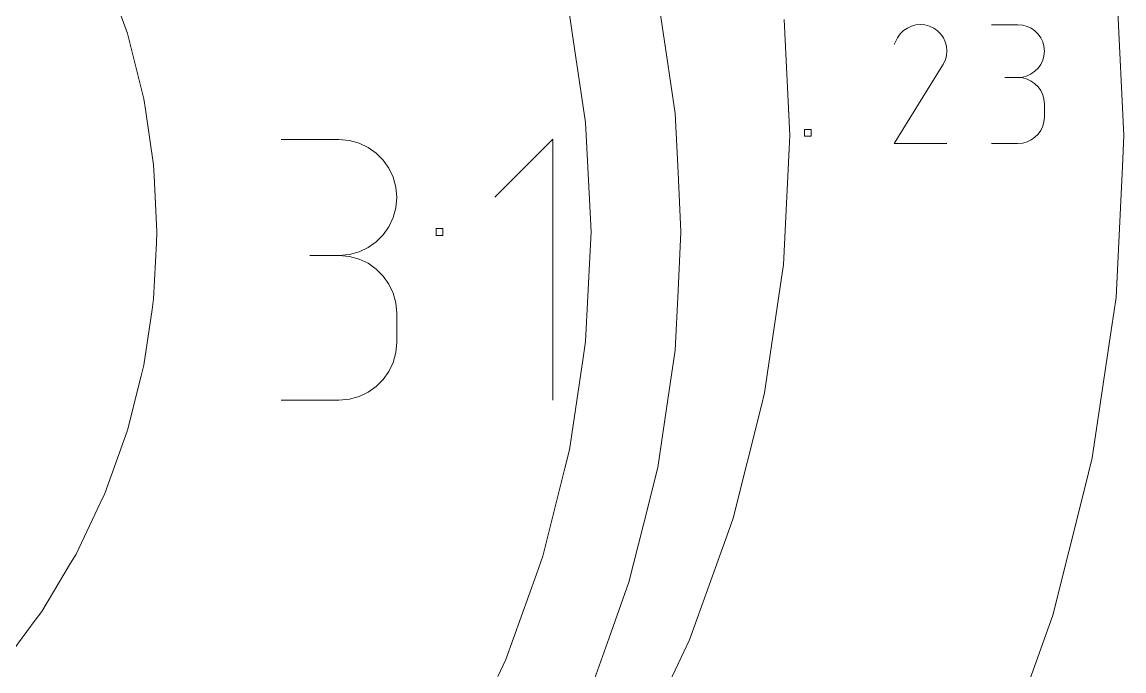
# Model space of a CAD drawing. Header units: centimetres. Extents: x -214 to 137, y -175 to 4.
# Drawn here: x -43.81 to -34.66, y -95.06 to -89.67 of the extents above; entities that cross this region are included whole.
import ezdxf

# ---------------------------------------------------------------- set-up
doc = ezdxf.new("R2010")
doc.units = ezdxf.units.CM
doc.header["$MEASUREMENT"] = 0
doc.layers.add('layer 1', color=7, linetype='Continuous')

msp = doc.modelspace()

# ---------------------------------------------------------------- linework, layer by layer
at = {"layer": 'layer 1', "color": 5, "lineweight": 9}
for points in [[(-43.09478, -89.32552), (-43.09478, -89.32552), (-42.93725, -89.76579), (-42.93725, -89.76579)], [(-43.09478, -89.32552), (-43.09478, -89.32552), (-42.93725, -89.76579), (-42.93725, -89.76579)], [(-43.09478, -89.32552), (-43.09478, -89.32552), (-42.93725, -89.76579), (-42.93725, -89.76579)], [(-43.09478, -89.32552), (-43.09478, -89.32552), (-42.93725, -89.76579), (-42.93725, -89.76579)], [(-43.09478, -89.32552), (-43.09478, -89.32552), (-42.93725, -89.76579), (-42.93725, -89.76579)], [(-38.45866, -89.94074), (-38.45866, -89.94074), (-38.53043, -89.45691), (-38.53043, -89.45691)], [(-38.45866, -89.94074), (-38.45866, -89.94074), (-38.53043, -89.45691), (-38.53043, -89.45691)], [(-38.45866, -89.94074), (-38.45866, -89.94074), (-38.53043, -89.45691), (-38.53043, -89.45691)], [(-38.45866, -89.94074), (-38.45866, -89.94074), (-38.53043, -89.45691), (-38.53043, -89.45691)], [(-38.45866, -89.94074), (-38.45866, -89.94074), (-38.53043, -89.45691), (-38.53043, -89.45691)], [(-34.65603, -90.61386), (-34.65603, -90.61386), (-34.7095, -89.52513), (-34.7095, -89.52513)], [(-37.47979, -89.64825), (-37.47979, -89.64825), (-37.43236, -90.61385), (-37.43236, -90.61385)], [(-42.93725, -89.76579), (-42.93725, -89.76579), (-42.91542, -89.85292), (-42.91542, -89.85292)], [(-42.93725, -89.76579), (-42.93725, -89.76579), (-42.91542, -89.85292), (-42.91542, -89.85292)], [(-42.93725, -89.76579), (-42.93725, -89.76579), (-42.91542, -89.85292), (-42.91542, -89.85292)], [(-42.93725, -89.76579), (-42.93725, -89.76579), (-42.91542, -89.85292), (-42.91542, -89.85292)], [(-42.93725, -89.76579), (-42.93725, -89.76579), (-42.91542, -89.85292), (-42.91542, -89.85292)], [(-42.91542, -89.85292), (-42.91542, -89.85292), (-42.80181, -90.30652), (-42.80181, -90.30652)], [(-42.91542, -89.85292), (-42.91542, -89.85292), (-42.80181, -90.30652), (-42.80181, -90.30652)], [(-42.91542, -89.85292), (-42.91542, -89.85292), (-42.80181, -90.30652), (-42.80181, -90.30652)], [(-42.91542, -89.85292), (-42.91542, -89.85292), (-42.80181, -90.30652), (-42.80181, -90.30652)], [(-42.91542, -89.85292), (-42.91542, -89.85292), (-42.80181, -90.30652), (-42.80181, -90.30652)], [(-38.38593, -90.43107), (-38.38593, -90.43107), (-38.45866, -89.94074), (-38.45866, -89.94074)], [(-38.38593, -90.43107), (-38.38593, -90.43107), (-38.45866, -89.94074), (-38.45866, -89.94074)], [(-38.38593, -90.43107), (-38.38593, -90.43107), (-38.45866, -89.94074), (-38.45866, -89.94074)], [(-38.38593, -90.43107), (-38.38593, -90.43107), (-38.45866, -89.94074), (-38.45866, -89.94074)], [(-38.38593, -90.43107), (-38.38593, -90.43107), (-38.45866, -89.94074), (-38.45866, -89.94074)], [(-42.80181, -90.30652), (-42.80181, -90.30652), (-42.78863, -90.39537), (-42.78863, -90.39537)], [(-42.80181, -90.30652), (-42.80181, -90.30652), (-42.78863, -90.39537), (-42.78863, -90.39537)], [(-42.80181, -90.30652), (-42.80181, -90.30652), (-42.78863, -90.39537), (-42.78863, -90.39537)], [(-42.80181, -90.30652), (-42.80181, -90.30652), (-42.78863, -90.39537), (-42.78863, -90.39537)], [(-42.80181, -90.30652), (-42.80181, -90.30652), (-42.78863, -90.39537), (-42.78863, -90.39537)], [(-42.78863, -90.39537), (-42.78863, -90.39537), (-42.72001, -90.85792), (-42.72001, -90.85792)], [(-42.78863, -90.39537), (-42.78863, -90.39537), (-42.72001, -90.85792), (-42.72001, -90.85792)], [(-42.78863, -90.39537), (-42.78863, -90.39537), (-42.72001, -90.85792), (-42.72001, -90.85792)], [(-42.78863, -90.39537), (-42.78863, -90.39537), (-42.72001, -90.85792), (-42.72001, -90.85792)], [(-42.78863, -90.39537), (-42.78863, -90.39537), (-42.72001, -90.85792), (-42.72001, -90.85792)], [(-38.36193, -90.9196), (-38.36193, -90.9196), (-38.38593, -90.43107), (-38.38593, -90.43107)], [(-38.36193, -90.9196), (-38.36193, -90.9196), (-38.38593, -90.43107), (-38.38593, -90.43107)], [(-38.36193, -90.9196), (-38.36193, -90.9196), (-38.38593, -90.43107), (-38.38593, -90.43107)], [(-38.36193, -90.9196), (-38.36193, -90.9196), (-38.38593, -90.43107), (-38.38593, -90.43107)], [(-38.36193, -90.9196), (-38.36193, -90.9196), (-38.38593, -90.43107), (-38.38593, -90.43107)], [(-37.25504, -90.56143), (-37.25504, -90.56143), (-37.31219, -90.56143), (-37.31219, -90.56143)], [(-37.31219, -90.56143), (-37.31219, -90.56143), (-37.31219, -90.61858), (-37.31219, -90.61858)], [(-37.25504, -90.61858), (-37.25504, -90.61858), (-37.25504, -90.56143), (-37.25504, -90.56143)], [(-37.43236, -90.61385), (-37.43236, -90.61385), (-37.43768, -90.72221), (-37.43768, -90.72221)], [(-37.31219, -90.61858), (-37.31219, -90.61858), (-37.25504, -90.61858), (-37.25504, -90.61858)], [(-34.66867, -90.87123), (-34.66867, -90.87123), (-34.65603, -90.61386), (-34.65603, -90.61386)], [(-37.43768, -90.72221), (-37.43768, -90.72221), (-37.48512, -91.68782), (-37.48512, -91.68782)], [(-42.72001, -90.85792), (-42.72001, -90.85792), (-42.71561, -90.94764), (-42.71561, -90.94764)], [(-42.72001, -90.85792), (-42.72001, -90.85792), (-42.71561, -90.94764), (-42.71561, -90.94764)], [(-42.72001, -90.85792), (-42.72001, -90.85792), (-42.71561, -90.94764), (-42.71561, -90.94764)], [(-42.72001, -90.85792), (-42.72001, -90.85792), (-42.71561, -90.94764), (-42.71561, -90.94764)], [(-42.72001, -90.85792), (-42.72001, -90.85792), (-42.71561, -90.94764), (-42.71561, -90.94764)], [(-38.33761, -91.4147), (-38.33761, -91.4147), (-38.36193, -90.9196), (-38.36193, -90.9196)], [(-38.33761, -91.4147), (-38.33761, -91.4147), (-38.36193, -90.9196), (-38.36193, -90.9196)], [(-38.33761, -91.4147), (-38.33761, -91.4147), (-38.36193, -90.9196), (-38.36193, -90.9196)], [(-38.33761, -91.4147), (-38.33761, -91.4147), (-38.36193, -90.9196), (-38.36193, -90.9196)], [(-38.33761, -91.4147), (-38.33761, -91.4147), (-38.36193, -90.9196), (-38.36193, -90.9196)], [(-34.72216, -91.95996), (-34.72216, -91.95996), (-34.66867, -90.87123), (-34.66867, -90.87123)], [(-42.71561, -90.94764), (-42.71561, -90.94764), (-42.69267, -91.41468), (-42.69267, -91.41468)], [(-42.71561, -90.94764), (-42.71561, -90.94764), (-42.69267, -91.41468), (-42.69267, -91.41468)], [(-42.71561, -90.94764), (-42.71561, -90.94764), (-42.69267, -91.41468), (-42.69267, -91.41468)], [(-42.71561, -90.94764), (-42.71561, -90.94764), (-42.69267, -91.41468), (-42.69267, -91.41468)], [(-42.71561, -90.94764), (-42.71561, -90.94764), (-42.69267, -91.41468), (-42.69267, -91.41468)], [(-40.3161, -91.38609), (-40.3161, -91.38609), (-40.37325, -91.38609), (-40.37325, -91.38609)], [(-40.37325, -91.38609), (-40.37325, -91.38609), (-40.37325, -91.44324), (-40.37325, -91.44324)], [(-40.3161, -91.38609), (-40.3161, -91.38609), (-40.37325, -91.38609), (-40.37325, -91.38609)], [(-40.37325, -91.38609), (-40.37325, -91.38609), (-40.37325, -91.44324), (-40.37325, -91.44324)], [(-40.3161, -91.38609), (-40.3161, -91.38609), (-40.37325, -91.38609), (-40.37325, -91.38609)], [(-40.37325, -91.38609), (-40.37325, -91.38609), (-40.37325, -91.44324), (-40.37325, -91.44324)], [(-40.3161, -91.38609), (-40.3161, -91.38609), (-40.37325, -91.38609), (-40.37325, -91.38609)], [(-40.37325, -91.38609), (-40.37325, -91.38609), (-40.37325, -91.44324), (-40.37325, -91.44324)], [(-40.3161, -91.38609), (-40.3161, -91.38609), (-40.37325, -91.38609), (-40.37325, -91.38609)], [(-40.37325, -91.38609), (-40.37325, -91.38609), (-40.37325, -91.44324), (-40.37325, -91.44324)], [(-40.3161, -91.44324), (-40.3161, -91.44324), (-40.3161, -91.38609), (-40.3161, -91.38609)], [(-40.3161, -91.44324), (-40.3161, -91.44324), (-40.3161, -91.38609), (-40.3161, -91.38609)], [(-40.3161, -91.44324), (-40.3161, -91.44324), (-40.3161, -91.38609), (-40.3161, -91.38609)], [(-40.3161, -91.44324), (-40.3161, -91.44324), (-40.3161, -91.38609), (-40.3161, -91.38609)], [(-40.3161, -91.44324), (-40.3161, -91.44324), (-40.3161, -91.38609), (-40.3161, -91.38609)], [(-42.69267, -91.41468), (-42.69267, -91.41468), (-42.69707, -91.5044), (-42.69707, -91.5044)], [(-42.69267, -91.41468), (-42.69267, -91.41468), (-42.69707, -91.5044), (-42.69707, -91.5044)], [(-42.69267, -91.41468), (-42.69267, -91.41468), (-42.69707, -91.5044), (-42.69707, -91.5044)], [(-42.69267, -91.41468), (-42.69267, -91.41468), (-42.69707, -91.5044), (-42.69707, -91.5044)], [(-42.69267, -91.41468), (-42.69267, -91.41468), (-42.69707, -91.5044), (-42.69707, -91.5044)], [(-40.37325, -91.44324), (-40.37325, -91.44324), (-40.3161, -91.44324), (-40.3161, -91.44324)], [(-40.37325, -91.44324), (-40.37325, -91.44324), (-40.3161, -91.44324), (-40.3161, -91.44324)], [(-40.37325, -91.44324), (-40.37325, -91.44324), (-40.3161, -91.44324), (-40.3161, -91.44324)], [(-40.37325, -91.44324), (-40.37325, -91.44324), (-40.3161, -91.44324), (-40.3161, -91.44324)], [(-40.37325, -91.44324), (-40.37325, -91.44324), (-40.3161, -91.44324), (-40.3161, -91.44324)], [(-38.36162, -91.90323), (-38.36162, -91.90323), (-38.33761, -91.4147), (-38.33761, -91.4147)], [(-38.36162, -91.90323), (-38.36162, -91.90323), (-38.33761, -91.4147), (-38.33761, -91.4147)], [(-38.36162, -91.90323), (-38.36162, -91.90323), (-38.33761, -91.4147), (-38.33761, -91.4147)], [(-38.36162, -91.90323), (-38.36162, -91.90323), (-38.33761, -91.4147), (-38.33761, -91.4147)], [(-38.36162, -91.90323), (-38.36162, -91.90323), (-38.33761, -91.4147), (-38.33761, -91.4147)], [(-42.69707, -91.5044), (-42.69707, -91.5044), (-42.72002, -91.97145), (-42.72002, -91.97145)], [(-42.69707, -91.5044), (-42.69707, -91.5044), (-42.72002, -91.97145), (-42.72002, -91.97145)], [(-42.69707, -91.5044), (-42.69707, -91.5044), (-42.72002, -91.97145), (-42.72002, -91.97145)], [(-42.69707, -91.5044), (-42.69707, -91.5044), (-42.72002, -91.97145), (-42.72002, -91.97145)], [(-42.69707, -91.5044), (-42.69707, -91.5044), (-42.72002, -91.97145), (-42.72002, -91.97145)], [(-37.48512, -91.68782), (-37.48512, -91.68782), (-37.50104, -91.79513), (-37.50104, -91.79513)], [(-37.50104, -91.79513), (-37.50104, -91.79513), (-37.64291, -92.75145), (-37.64291, -92.75145)], [(-38.38594, -92.39834), (-38.38594, -92.39834), (-38.36162, -91.90323), (-38.36162, -91.90323)], [(-38.38594, -92.39834), (-38.38594, -92.39834), (-38.36162, -91.90323), (-38.36162, -91.90323)], [(-38.38594, -92.39834), (-38.38594, -92.39834), (-38.36162, -91.90323), (-38.36162, -91.90323)], [(-38.38594, -92.39834), (-38.38594, -92.39834), (-38.36162, -91.90323), (-38.36162, -91.90323)], [(-38.38594, -92.39834), (-38.38594, -92.39834), (-38.36162, -91.90323), (-38.36162, -91.90323)], [(-42.72002, -91.97145), (-42.72002, -91.97145), (-42.7332, -92.0603), (-42.7332, -92.0603)], [(-42.72002, -91.97145), (-42.72002, -91.97145), (-42.7332, -92.0603), (-42.7332, -92.0603)], [(-42.72002, -91.97145), (-42.72002, -91.97145), (-42.7332, -92.0603), (-42.7332, -92.0603)], [(-42.72002, -91.97145), (-42.72002, -91.97145), (-42.7332, -92.0603), (-42.7332, -92.0603)], [(-42.72002, -91.97145), (-42.72002, -91.97145), (-42.7332, -92.0603), (-42.7332, -92.0603)], [(-34.75997, -92.21485), (-34.75997, -92.21485), (-34.72216, -91.95996), (-34.72216, -91.95996)], [(-42.7332, -92.0603), (-42.7332, -92.0603), (-42.80182, -92.52285), (-42.80182, -92.52285)], [(-42.7332, -92.0603), (-42.7332, -92.0603), (-42.80182, -92.52285), (-42.80182, -92.52285)], [(-42.7332, -92.0603), (-42.7332, -92.0603), (-42.80182, -92.52285), (-42.80182, -92.52285)], [(-42.7332, -92.0603), (-42.7332, -92.0603), (-42.80182, -92.52285), (-42.80182, -92.52285)], [(-42.7332, -92.0603), (-42.7332, -92.0603), (-42.80182, -92.52285), (-42.80182, -92.52285)], [(-34.91992, -93.29308), (-34.91992, -93.29308), (-34.75997, -92.21485), (-34.75997, -92.21485)], [(-38.45771, -92.88216), (-38.45771, -92.88216), (-38.38594, -92.39834), (-38.38594, -92.39834)], [(-38.45771, -92.88216), (-38.45771, -92.88216), (-38.38594, -92.39834), (-38.38594, -92.39834)], [(-38.45771, -92.88216), (-38.45771, -92.88216), (-38.38594, -92.39834), (-38.38594, -92.39834)], [(-38.45771, -92.88216), (-38.45771, -92.88216), (-38.38594, -92.39834), (-38.38594, -92.39834)], [(-38.45771, -92.88216), (-38.45771, -92.88216), (-38.38594, -92.39834), (-38.38594, -92.39834)], [(-42.80182, -92.52285), (-42.80182, -92.52285), (-42.82364, -92.60998), (-42.82364, -92.60998)], [(-42.80182, -92.52285), (-42.80182, -92.52285), (-42.82364, -92.60998), (-42.82364, -92.60998)], [(-42.80182, -92.52285), (-42.80182, -92.52285), (-42.82364, -92.60998), (-42.82364, -92.60998)], [(-42.80182, -92.52285), (-42.80182, -92.52285), (-42.82364, -92.60998), (-42.82364, -92.60998)], [(-42.80182, -92.52285), (-42.80182, -92.52285), (-42.82364, -92.60998), (-42.82364, -92.60998)], [(-42.82364, -92.60998), (-42.82364, -92.60998), (-42.93726, -93.06358), (-42.93726, -93.06358)], [(-42.82364, -92.60998), (-42.82364, -92.60998), (-42.93726, -93.06358), (-42.93726, -93.06358)], [(-42.82364, -92.60998), (-42.82364, -92.60998), (-42.93726, -93.06358), (-42.93726, -93.06358)], [(-42.82364, -92.60998), (-42.82364, -92.60998), (-42.93726, -93.06358), (-42.93726, -93.06358)], [(-42.82364, -92.60998), (-42.82364, -92.60998), (-42.93726, -93.06358), (-42.93726, -93.06358)], [(-37.64291, -92.75145), (-37.64291, -92.75145), (-37.66927, -92.85668), (-37.66927, -92.85668)], [(-37.66927, -92.85668), (-37.66927, -92.85668), (-37.90418, -93.79448), (-37.90418, -93.79448)], [(-38.53044, -93.37249), (-38.53044, -93.37249), (-38.45771, -92.88216), (-38.45771, -92.88216)], [(-38.53044, -93.37249), (-38.53044, -93.37249), (-38.45771, -92.88216), (-38.45771, -92.88216)], [(-38.53044, -93.37249), (-38.53044, -93.37249), (-38.45771, -92.88216), (-38.45771, -92.88216)], [(-38.53044, -93.37249), (-38.53044, -93.37249), (-38.45771, -92.88216), (-38.45771, -92.88216)], [(-38.53044, -93.37249), (-38.53044, -93.37249), (-38.45771, -92.88216), (-38.45771, -92.88216)], [(-42.93726, -93.06358), (-42.93726, -93.06358), (-42.96752, -93.14815), (-42.96752, -93.14815)], [(-42.93726, -93.06358), (-42.93726, -93.06358), (-42.96752, -93.14815), (-42.96752, -93.14815)], [(-42.93726, -93.06358), (-42.93726, -93.06358), (-42.96752, -93.14815), (-42.96752, -93.14815)], [(-42.93726, -93.06358), (-42.93726, -93.06358), (-42.96752, -93.14815), (-42.96752, -93.14815)], [(-42.93726, -93.06358), (-42.93726, -93.06358), (-42.96752, -93.14815), (-42.96752, -93.14815)], [(-42.96752, -93.14815), (-42.96752, -93.14815), (-43.12505, -93.58842), (-43.12505, -93.58842)], [(-42.96752, -93.14815), (-42.96752, -93.14815), (-43.12505, -93.58842), (-43.12505, -93.58842)], [(-42.96752, -93.14815), (-42.96752, -93.14815), (-43.12505, -93.58842), (-43.12505, -93.58842)], [(-42.96752, -93.14815), (-42.96752, -93.14815), (-43.12505, -93.58842), (-43.12505, -93.58842)], [(-42.96752, -93.14815), (-42.96752, -93.14815), (-43.12505, -93.58842), (-43.12505, -93.58842)], [(-34.98253, -93.54304), (-34.98253, -93.54304), (-34.91992, -93.29308), (-34.91992, -93.29308)], [(-38.64929, -93.84695), (-38.64929, -93.84695), (-38.53044, -93.37249), (-38.53044, -93.37249)], [(-38.64929, -93.84695), (-38.64929, -93.84695), (-38.53044, -93.37249), (-38.53044, -93.37249)], [(-38.64929, -93.84695), (-38.64929, -93.84695), (-38.53044, -93.37249), (-38.53044, -93.37249)], [(-38.64929, -93.84695), (-38.64929, -93.84695), (-38.53044, -93.37249), (-38.53044, -93.37249)], [(-38.64929, -93.84695), (-38.64929, -93.84695), (-38.53044, -93.37249), (-38.53044, -93.37249)], [(-43.12505, -93.58842), (-43.12505, -93.58842), (-43.16346, -93.66962), (-43.16346, -93.66962)], [(-43.12505, -93.58842), (-43.12505, -93.58842), (-43.16346, -93.66962), (-43.16346, -93.66962)], [(-43.12505, -93.58842), (-43.12505, -93.58842), (-43.16346, -93.66962), (-43.16346, -93.66962)], [(-43.12505, -93.58842), (-43.12505, -93.58842), (-43.16346, -93.66962), (-43.16346, -93.66962)], [(-43.12505, -93.58842), (-43.12505, -93.58842), (-43.16346, -93.66962), (-43.16346, -93.66962)], [(-35.24739, -94.60041), (-35.24739, -94.60041), (-34.98253, -93.54304), (-34.98253, -93.54304)], [(-43.16346, -93.66962), (-43.16346, -93.66962), (-43.36339, -94.09234), (-43.36339, -94.09234)], [(-43.16346, -93.66962), (-43.16346, -93.66962), (-43.36339, -94.09234), (-43.36339, -94.09234)], [(-43.16346, -93.66962), (-43.16346, -93.66962), (-43.36339, -94.09234), (-43.36339, -94.09234)], [(-43.16346, -93.66962), (-43.16346, -93.66962), (-43.36339, -94.09234), (-43.36339, -94.09234)], [(-43.16346, -93.66962), (-43.16346, -93.66962), (-43.36339, -94.09234), (-43.36339, -94.09234)], [(-38.76974, -94.3278), (-38.76974, -94.3278), (-38.64929, -93.84695), (-38.64929, -93.84695)], [(-38.76974, -94.3278), (-38.76974, -94.3278), (-38.64929, -93.84695), (-38.64929, -93.84695)], [(-38.76974, -94.3278), (-38.76974, -94.3278), (-38.64929, -93.84695), (-38.64929, -93.84695)], [(-38.76974, -94.3278), (-38.76974, -94.3278), (-38.64929, -93.84695), (-38.64929, -93.84695)], [(-38.76974, -94.3278), (-38.76974, -94.3278), (-38.64929, -93.84695), (-38.64929, -93.84695)], [(-37.90418, -93.79448), (-37.90418, -93.79448), (-37.94073, -93.89663), (-37.94073, -93.89663)], [(-37.94073, -93.89663), (-37.94073, -93.89663), (-38.26642, -94.80688), (-38.26642, -94.80688)], [(-43.36339, -94.09234), (-43.36339, -94.09234), (-43.40957, -94.16939), (-43.40957, -94.16939)], [(-43.36339, -94.09234), (-43.36339, -94.09234), (-43.40957, -94.16939), (-43.40957, -94.16939)], [(-43.36339, -94.09234), (-43.36339, -94.09234), (-43.40957, -94.16939), (-43.40957, -94.16939)], [(-43.36339, -94.09234), (-43.36339, -94.09234), (-43.40957, -94.16939), (-43.40957, -94.16939)], [(-43.36339, -94.09234), (-43.36339, -94.09234), (-43.40957, -94.16939), (-43.40957, -94.16939)], [(-43.40957, -94.16939), (-43.40957, -94.16939), (-43.64998, -94.57047), (-43.64998, -94.57047)], [(-43.40957, -94.16939), (-43.40957, -94.16939), (-43.64998, -94.57047), (-43.64998, -94.57047)], [(-43.40957, -94.16939), (-43.40957, -94.16939), (-43.64998, -94.57047), (-43.64998, -94.57047)], [(-43.40957, -94.16939), (-43.40957, -94.16939), (-43.64998, -94.57047), (-43.64998, -94.57047)], [(-43.40957, -94.16939), (-43.40957, -94.16939), (-43.64998, -94.57047), (-43.64998, -94.57047)], [(-38.93452, -94.78832), (-38.93452, -94.78832), (-38.76974, -94.3278), (-38.76974, -94.3278)], [(-38.93452, -94.78832), (-38.93452, -94.78832), (-38.76974, -94.3278), (-38.76974, -94.3278)], [(-38.93452, -94.78832), (-38.93452, -94.78832), (-38.76974, -94.3278), (-38.76974, -94.3278)], [(-38.93452, -94.78832), (-38.93452, -94.78832), (-38.76974, -94.3278), (-38.76974, -94.3278)], [(-38.93452, -94.78832), (-38.93452, -94.78832), (-38.76974, -94.3278), (-38.76974, -94.3278)], [(-43.64998, -94.57047), (-43.64998, -94.57047), (-43.70348, -94.64262), (-43.70348, -94.64262)], [(-43.64998, -94.57047), (-43.64998, -94.57047), (-43.70348, -94.64262), (-43.70348, -94.64262)], [(-43.64998, -94.57047), (-43.64998, -94.57047), (-43.70348, -94.64262), (-43.70348, -94.64262)], [(-43.64998, -94.57047), (-43.64998, -94.57047), (-43.70348, -94.64262), (-43.70348, -94.64262)], [(-43.64998, -94.57047), (-43.64998, -94.57047), (-43.70348, -94.64262), (-43.70348, -94.64262)], [(-43.70348, -94.64262), (-43.70348, -94.64262), (-43.98204, -95.0182), (-43.98204, -95.0182)], [(-43.70348, -94.64262), (-43.70348, -94.64262), (-43.98204, -95.0182), (-43.98204, -95.0182)], [(-43.70348, -94.64262), (-43.70348, -94.64262), (-43.98204, -95.0182), (-43.98204, -95.0182)], [(-43.70348, -94.64262), (-43.70348, -94.64262), (-43.98204, -95.0182), (-43.98204, -95.0182)], [(-43.70348, -94.64262), (-43.70348, -94.64262), (-43.98204, -95.0182), (-43.98204, -95.0182)], [(-35.3342, -94.84302), (-35.3342, -94.84302), (-35.24739, -94.60041), (-35.24739, -94.60041)], [(-39.10152, -95.25504), (-39.10152, -95.25504), (-38.93452, -94.78832), (-38.93452, -94.78832)], [(-39.10152, -95.25504), (-39.10152, -95.25504), (-38.93452, -94.78832), (-38.93452, -94.78832)], [(-39.10152, -95.25504), (-39.10152, -95.25504), (-38.93452, -94.78832), (-38.93452, -94.78832)], [(-39.10152, -95.25504), (-39.10152, -95.25504), (-38.93452, -94.78832), (-38.93452, -94.78832)], [(-39.10152, -95.25504), (-39.10152, -95.25504), (-38.93452, -94.78832), (-38.93452, -94.78832)], [(-38.26642, -94.80688), (-38.26642, -94.80688), (-38.3128, -94.90496), (-38.3128, -94.90496)], [(-35.70142, -95.86935), (-35.70142, -95.86935), (-35.3342, -94.84302), (-35.3342, -94.84302)], [(-38.3128, -94.90496), (-38.3128, -94.90496), (-38.72615, -95.7789), (-38.72615, -95.7789)]]:
    msp.add_open_spline(points, degree=3, dxfattribs=at)
at = {"layer": 'layer 1', "color": 1, "lineweight": 9}
for points in [[(-39.2405, -89.75885), (-39.2405, -89.75885), (-39.26366, -89.60274), (-39.26366, -89.60274)], [(-39.2405, -89.75885), (-39.2405, -89.75885), (-39.26366, -89.60274), (-39.26366, -89.60274)], [(-39.2405, -89.75885), (-39.2405, -89.75885), (-39.26366, -89.60274), (-39.26366, -89.60274)], [(-39.2405, -89.75885), (-39.2405, -89.75885), (-39.26366, -89.60274), (-39.26366, -89.60274)], [(-39.2405, -89.75885), (-39.2405, -89.75885), (-39.26366, -89.60274), (-39.26366, -89.60274)], [(-36.48721, -89.74058), (-36.48721, -89.74058), (-36.51467, -89.76767), (-36.51467, -89.76767)], [(-36.45602, -89.71907), (-36.45602, -89.71907), (-36.48721, -89.74058), (-36.48721, -89.74058)], [(-36.42192, -89.70336), (-36.42192, -89.70336), (-36.45602, -89.71907), (-36.45602, -89.71907)], [(-36.38576, -89.69365), (-36.38576, -89.69365), (-36.42192, -89.70336), (-36.42192, -89.70336)], [(-36.34837, -89.69018), (-36.34837, -89.69018), (-36.38576, -89.69365), (-36.38576, -89.69365)], [(-36.31058, -89.69316), (-36.31058, -89.69316), (-36.34837, -89.69018), (-36.34837, -89.69018)], [(-36.27323, -89.7028), (-36.27323, -89.7028), (-36.31058, -89.69316), (-36.31058, -89.69316)], [(-36.23715, -89.71931), (-36.23715, -89.71931), (-36.27323, -89.7028), (-36.27323, -89.7028)], [(-36.20488, -89.74223), (-36.20488, -89.74223), (-36.23715, -89.71931), (-36.23715, -89.71931)], [(-36.17791, -89.76972), (-36.17791, -89.76972), (-36.20488, -89.74223), (-36.20488, -89.74223)], [(-35.53731, -89.69131), (-35.53731, -89.69131), (-35.75691, -89.69131), (-35.75691, -89.69131)], [(-35.49782, -89.69485), (-35.49782, -89.69485), (-35.53731, -89.69131), (-35.53731, -89.69131)], [(-35.46066, -89.70507), (-35.46066, -89.70507), (-35.49782, -89.69485), (-35.49782, -89.69485)], [(-35.42644, -89.72133), (-35.42644, -89.72133), (-35.46066, -89.70507), (-35.46066, -89.70507)], [(-35.3958, -89.743), (-35.3958, -89.743), (-35.42644, -89.72133), (-35.42644, -89.72133)], [(-35.36934, -89.76946), (-35.36934, -89.76946), (-35.3958, -89.743), (-35.3958, -89.743)], [(-39.12993, -90.50436), (-39.12993, -90.50436), (-39.2405, -89.75885), (-39.2405, -89.75885)], [(-39.12993, -90.50436), (-39.12993, -90.50436), (-39.2405, -89.75885), (-39.2405, -89.75885)], [(-39.12993, -90.50436), (-39.12993, -90.50436), (-39.2405, -89.75885), (-39.2405, -89.75885)], [(-39.12993, -90.50436), (-39.12993, -90.50436), (-39.2405, -89.75885), (-39.2405, -89.75885)], [(-39.12993, -90.50436), (-39.12993, -90.50436), (-39.2405, -89.75885), (-39.2405, -89.75885)], [(-36.53755, -89.80012), (-36.53755, -89.80012), (-36.56639, -89.85544), (-36.56639, -89.85544)], [(-36.51467, -89.76767), (-36.51467, -89.76767), (-36.53755, -89.80012), (-36.53755, -89.80012)], [(-36.15645, -89.80096), (-36.15645, -89.80096), (-36.17791, -89.76972), (-36.17791, -89.76972)], [(-36.14077, -89.83509), (-36.14077, -89.83509), (-36.15645, -89.80096), (-36.15645, -89.80096)], [(-36.1311, -89.87128), (-36.1311, -89.87128), (-36.14077, -89.83509), (-36.14077, -89.83509)], [(-35.34768, -89.80008), (-35.34768, -89.80008), (-35.36934, -89.76946), (-35.36934, -89.76946)], [(-35.33145, -89.83422), (-35.33145, -89.83422), (-35.34768, -89.80008), (-35.34768, -89.80008)], [(-35.32125, -89.87127), (-35.32125, -89.87127), (-35.33145, -89.83422), (-35.33145, -89.83422)], [(-36.12767, -89.90868), (-36.12767, -89.90868), (-36.1311, -89.87128), (-36.1311, -89.87128)], [(-36.13073, -89.94644), (-36.13073, -89.94644), (-36.12767, -89.90868), (-36.12767, -89.90868)], [(-35.31772, -89.91059), (-35.31772, -89.91059), (-35.32125, -89.87127), (-35.32125, -89.87127)], [(-35.32125, -89.9501), (-35.32125, -89.9501), (-35.31772, -89.91059), (-35.31772, -89.91059)], [(-36.15769, -90.0205), (-36.15769, -90.0205), (-36.15728, -90.01972), (-36.15728, -90.01972)], [(-36.15728, -90.01972), (-36.15728, -90.01972), (-36.14052, -89.98374), (-36.14052, -89.98374)], [(-36.14052, -89.98374), (-36.14052, -89.98374), (-36.13073, -89.94644), (-36.13073, -89.94644)], [(-35.34768, -90.02154), (-35.34768, -90.02154), (-35.33145, -89.98729), (-35.33145, -89.98729)], [(-35.33145, -89.98729), (-35.33145, -89.98729), (-35.32125, -89.9501), (-35.32125, -89.9501)], [(-36.56701, -90.67906), (-36.56701, -90.67906), (-36.16118, -90.02573), (-36.16118, -90.02573)], [(-36.16118, -90.02573), (-36.16118, -90.02573), (-36.1607, -90.02513), (-36.1607, -90.02513)], [(-36.1607, -90.02513), (-36.1607, -90.02513), (-36.16023, -90.02453), (-36.16023, -90.02453)], [(-36.16023, -90.02453), (-36.16023, -90.02453), (-36.15978, -90.02391), (-36.15978, -90.02391)], [(-36.15978, -90.02391), (-36.15978, -90.02391), (-36.15935, -90.02328), (-36.15935, -90.02328)], [(-36.15935, -90.02328), (-36.15935, -90.02328), (-36.15893, -90.02263), (-36.15893, -90.02263)], [(-36.15893, -90.02263), (-36.15893, -90.02263), (-36.15851, -90.02195), (-36.15851, -90.02195)], [(-36.15851, -90.02195), (-36.15851, -90.02195), (-36.1581, -90.02124), (-36.1581, -90.02124)], [(-36.1581, -90.02124), (-36.1581, -90.02124), (-36.15769, -90.0205), (-36.15769, -90.0205)], [(-35.46066, -90.11673), (-35.46066, -90.11673), (-35.42644, -90.10045), (-35.42644, -90.10045)], [(-35.42644, -90.10045), (-35.42644, -90.10045), (-35.3958, -90.07875), (-35.3958, -90.07875)], [(-35.3958, -90.07875), (-35.3958, -90.07875), (-35.36934, -90.05224), (-35.36934, -90.05224)], [(-35.36934, -90.05224), (-35.36934, -90.05224), (-35.34768, -90.02154), (-35.34768, -90.02154)], [(-35.53731, -90.1305), (-35.53731, -90.1305), (-35.64727, -90.1305), (-35.64727, -90.1305)], [(-35.64727, -90.1305), (-35.64727, -90.1305), (-35.53731, -90.1305), (-35.53731, -90.1305)], [(-35.53731, -90.1305), (-35.53731, -90.1305), (-35.49782, -90.12695), (-35.49782, -90.12695)], [(-35.49782, -90.13404), (-35.49782, -90.13404), (-35.53731, -90.1305), (-35.53731, -90.1305)], [(-35.49782, -90.12695), (-35.49782, -90.12695), (-35.46066, -90.11673), (-35.46066, -90.11673)], [(-35.46066, -90.14426), (-35.46066, -90.14426), (-35.49782, -90.13404), (-35.49782, -90.13404)], [(-35.42644, -90.16052), (-35.42644, -90.16052), (-35.46066, -90.14426), (-35.46066, -90.14426)], [(-35.3958, -90.18219), (-35.3958, -90.18219), (-35.42644, -90.16052), (-35.42644, -90.16052)], [(-35.36934, -90.20865), (-35.36934, -90.20865), (-35.3958, -90.18219), (-35.3958, -90.18219)], [(-35.34768, -90.23927), (-35.34768, -90.23927), (-35.36934, -90.20865), (-35.36934, -90.20865)], [(-35.33145, -90.27341), (-35.33145, -90.27341), (-35.34768, -90.23927), (-35.34768, -90.23927)], [(-35.32125, -90.31046), (-35.32125, -90.31046), (-35.33145, -90.27341), (-35.33145, -90.27341)], [(-35.31772, -90.34978), (-35.31772, -90.34978), (-35.32125, -90.31046), (-35.32125, -90.31046)], [(-35.31772, -90.45974), (-35.31772, -90.45974), (-35.31772, -90.34978), (-35.31772, -90.34978)], [(-35.32125, -90.49907), (-35.32125, -90.49907), (-35.31772, -90.45974), (-35.31772, -90.45974)], [(-39.12219, -90.66196), (-39.12219, -90.66196), (-39.12993, -90.50436), (-39.12993, -90.50436)], [(-39.12219, -90.66196), (-39.12219, -90.66196), (-39.12993, -90.50436), (-39.12993, -90.50436)], [(-39.12219, -90.66196), (-39.12219, -90.66196), (-39.12993, -90.50436), (-39.12993, -90.50436)], [(-39.12219, -90.66196), (-39.12219, -90.66196), (-39.12993, -90.50436), (-39.12993, -90.50436)], [(-39.12219, -90.66196), (-39.12219, -90.66196), (-39.12993, -90.50436), (-39.12993, -90.50436)], [(-35.34768, -90.57028), (-35.34768, -90.57028), (-35.33145, -90.53613), (-35.33145, -90.53613)], [(-35.33145, -90.53613), (-35.33145, -90.53613), (-35.32125, -90.49907), (-35.32125, -90.49907)], [(-41.17977, -90.64689), (-41.17977, -90.64689), (-41.66117, -90.64689), (-41.66117, -90.64689)], [(-41.17977, -90.64689), (-41.17977, -90.64689), (-41.66117, -90.64689), (-41.66117, -90.64689)], [(-41.17977, -90.64689), (-41.17977, -90.64689), (-41.66117, -90.64689), (-41.66117, -90.64689)], [(-41.17977, -90.64689), (-41.17977, -90.64689), (-41.66117, -90.64689), (-41.66117, -90.64689)], [(-41.17977, -90.64689), (-41.17977, -90.64689), (-41.66117, -90.64689), (-41.66117, -90.64689)], [(-41.09319, -90.65466), (-41.09319, -90.65466), (-41.17977, -90.64689), (-41.17977, -90.64689)], [(-41.09319, -90.65466), (-41.09319, -90.65466), (-41.17977, -90.64689), (-41.17977, -90.64689)], [(-41.09319, -90.65466), (-41.09319, -90.65466), (-41.17977, -90.64689), (-41.17977, -90.64689)], [(-41.09319, -90.65466), (-41.09319, -90.65466), (-41.17977, -90.64689), (-41.17977, -90.64689)], [(-41.09319, -90.65466), (-41.09319, -90.65466), (-41.17977, -90.64689), (-41.17977, -90.64689)], [(-41.01172, -90.67706), (-41.01172, -90.67706), (-41.09319, -90.65466), (-41.09319, -90.65466)], [(-41.01172, -90.67706), (-41.01172, -90.67706), (-41.09319, -90.65466), (-41.09319, -90.65466)], [(-41.01172, -90.67706), (-41.01172, -90.67706), (-41.09319, -90.65466), (-41.09319, -90.65466)], [(-41.01172, -90.67706), (-41.01172, -90.67706), (-41.09319, -90.65466), (-41.09319, -90.65466)], [(-41.01172, -90.67706), (-41.01172, -90.67706), (-41.09319, -90.65466), (-41.09319, -90.65466)], [(-39.40342, -90.64438), (-39.40342, -90.64438), (-39.88536, -91.12645), (-39.88536, -91.12645)], [(-39.40342, -90.64438), (-39.40342, -90.64438), (-39.88536, -91.12645), (-39.88536, -91.12645)], [(-39.40342, -90.64438), (-39.40342, -90.64438), (-39.88536, -91.12645), (-39.88536, -91.12645)], [(-39.40342, -90.64438), (-39.40342, -90.64438), (-39.88536, -91.12645), (-39.88536, -91.12645)], [(-39.40342, -90.64438), (-39.40342, -90.64438), (-39.88536, -91.12645), (-39.88536, -91.12645)], [(-39.40342, -92.81222), (-39.40342, -92.81222), (-39.40342, -90.64438), (-39.40342, -90.64438)], [(-39.40342, -92.81222), (-39.40342, -92.81222), (-39.40342, -90.64438), (-39.40342, -90.64438)], [(-39.40342, -92.81222), (-39.40342, -92.81222), (-39.40342, -90.64438), (-39.40342, -90.64438)], [(-39.40342, -92.81222), (-39.40342, -92.81222), (-39.40342, -90.64438), (-39.40342, -90.64438)], [(-39.40342, -92.81222), (-39.40342, -92.81222), (-39.40342, -90.64438), (-39.40342, -90.64438)], [(-35.46066, -90.66527), (-35.46066, -90.66527), (-35.42644, -90.64902), (-35.42644, -90.64902)], [(-35.42644, -90.64902), (-35.42644, -90.64902), (-35.3958, -90.62735), (-35.3958, -90.62735)], [(-35.3958, -90.62735), (-35.3958, -90.62735), (-35.36934, -90.60089), (-35.36934, -90.60089)], [(-35.36934, -90.60089), (-35.36934, -90.60089), (-35.34768, -90.57028), (-35.34768, -90.57028)], [(-40.93672, -90.7127), (-40.93672, -90.7127), (-41.01172, -90.67706), (-41.01172, -90.67706)], [(-40.93672, -90.7127), (-40.93672, -90.7127), (-41.01172, -90.67706), (-41.01172, -90.67706)], [(-40.93672, -90.7127), (-40.93672, -90.7127), (-41.01172, -90.67706), (-41.01172, -90.67706)], [(-40.93672, -90.7127), (-40.93672, -90.7127), (-41.01172, -90.67706), (-41.01172, -90.67706)], [(-40.93672, -90.7127), (-40.93672, -90.7127), (-41.01172, -90.67706), (-41.01172, -90.67706)], [(-40.86954, -90.76021), (-40.86954, -90.76021), (-40.93672, -90.7127), (-40.93672, -90.7127)], [(-40.86954, -90.76021), (-40.86954, -90.76021), (-40.93672, -90.7127), (-40.93672, -90.7127)], [(-40.86954, -90.76021), (-40.86954, -90.76021), (-40.93672, -90.7127), (-40.93672, -90.7127)], [(-40.86954, -90.76021), (-40.86954, -90.76021), (-40.93672, -90.7127), (-40.93672, -90.7127)], [(-40.86954, -90.76021), (-40.86954, -90.76021), (-40.93672, -90.7127), (-40.93672, -90.7127)], [(-39.0852, -91.41472), (-39.0852, -91.41472), (-39.12219, -90.66196), (-39.12219, -90.66196)], [(-39.0852, -91.41472), (-39.0852, -91.41472), (-39.12219, -90.66196), (-39.12219, -90.66196)], [(-39.0852, -91.41472), (-39.0852, -91.41472), (-39.12219, -90.66196), (-39.12219, -90.66196)], [(-39.0852, -91.41472), (-39.0852, -91.41472), (-39.12219, -90.66196), (-39.12219, -90.66196)], [(-39.0852, -91.41472), (-39.0852, -91.41472), (-39.12219, -90.66196), (-39.12219, -90.66196)], [(-36.12782, -90.67906), (-36.12782, -90.67906), (-36.56701, -90.67906), (-36.56701, -90.67906)], [(-35.75691, -90.67902), (-35.75691, -90.67902), (-35.53731, -90.67902), (-35.53731, -90.67902)], [(-35.53731, -90.67902), (-35.53731, -90.67902), (-35.49782, -90.67548), (-35.49782, -90.67548)], [(-35.49782, -90.67548), (-35.49782, -90.67548), (-35.46066, -90.66527), (-35.46066, -90.66527)], [(-40.81153, -90.81822), (-40.81153, -90.81822), (-40.86954, -90.76021), (-40.86954, -90.76021)], [(-40.81153, -90.81822), (-40.81153, -90.81822), (-40.86954, -90.76021), (-40.86954, -90.76021)], [(-40.81153, -90.81822), (-40.81153, -90.81822), (-40.86954, -90.76021), (-40.86954, -90.76021)], [(-40.81153, -90.81822), (-40.81153, -90.81822), (-40.86954, -90.76021), (-40.86954, -90.76021)], [(-40.81153, -90.81822), (-40.81153, -90.81822), (-40.86954, -90.76021), (-40.86954, -90.76021)], [(-40.76406, -90.88534), (-40.76406, -90.88534), (-40.81153, -90.81822), (-40.81153, -90.81822)], [(-40.76406, -90.88534), (-40.76406, -90.88534), (-40.81153, -90.81822), (-40.81153, -90.81822)], [(-40.76406, -90.88534), (-40.76406, -90.88534), (-40.81153, -90.81822), (-40.81153, -90.81822)], [(-40.76406, -90.88534), (-40.76406, -90.88534), (-40.81153, -90.81822), (-40.81153, -90.81822)], [(-40.76406, -90.88534), (-40.76406, -90.88534), (-40.81153, -90.81822), (-40.81153, -90.81822)], [(-40.72847, -90.96019), (-40.72847, -90.96019), (-40.76406, -90.88534), (-40.76406, -90.88534)], [(-40.72847, -90.96019), (-40.72847, -90.96019), (-40.76406, -90.88534), (-40.76406, -90.88534)], [(-40.72847, -90.96019), (-40.72847, -90.96019), (-40.76406, -90.88534), (-40.76406, -90.88534)], [(-40.72847, -90.96019), (-40.72847, -90.96019), (-40.76406, -90.88534), (-40.76406, -90.88534)], [(-40.72847, -90.96019), (-40.72847, -90.96019), (-40.76406, -90.88534), (-40.76406, -90.88534)], [(-40.70612, -91.04141), (-40.70612, -91.04141), (-40.72847, -90.96019), (-40.72847, -90.96019)], [(-40.70612, -91.04141), (-40.70612, -91.04141), (-40.72847, -90.96019), (-40.72847, -90.96019)], [(-40.70612, -91.04141), (-40.70612, -91.04141), (-40.72847, -90.96019), (-40.72847, -90.96019)], [(-40.70612, -91.04141), (-40.70612, -91.04141), (-40.72847, -90.96019), (-40.72847, -90.96019)], [(-40.70612, -91.04141), (-40.70612, -91.04141), (-40.72847, -90.96019), (-40.72847, -90.96019)], [(-40.69837, -91.12761), (-40.69837, -91.12761), (-40.70612, -91.04141), (-40.70612, -91.04141)], [(-40.69837, -91.12761), (-40.69837, -91.12761), (-40.70612, -91.04141), (-40.70612, -91.04141)], [(-40.69837, -91.12761), (-40.69837, -91.12761), (-40.70612, -91.04141), (-40.70612, -91.04141)], [(-40.69837, -91.12761), (-40.69837, -91.12761), (-40.70612, -91.04141), (-40.70612, -91.04141)], [(-40.69837, -91.12761), (-40.69837, -91.12761), (-40.70612, -91.04141), (-40.70612, -91.04141)], [(-40.70612, -91.21421), (-40.70612, -91.21421), (-40.69837, -91.12761), (-40.69837, -91.12761)], [(-40.70612, -91.21421), (-40.70612, -91.21421), (-40.69837, -91.12761), (-40.69837, -91.12761)], [(-40.70612, -91.21421), (-40.70612, -91.21421), (-40.69837, -91.12761), (-40.69837, -91.12761)], [(-40.70612, -91.21421), (-40.70612, -91.21421), (-40.69837, -91.12761), (-40.69837, -91.12761)], [(-40.70612, -91.21421), (-40.70612, -91.21421), (-40.69837, -91.12761), (-40.69837, -91.12761)], [(-40.76406, -91.37084), (-40.76406, -91.37084), (-40.72847, -91.29574), (-40.72847, -91.29574)], [(-40.76406, -91.37084), (-40.76406, -91.37084), (-40.72847, -91.29574), (-40.72847, -91.29574)], [(-40.76406, -91.37084), (-40.76406, -91.37084), (-40.72847, -91.29574), (-40.72847, -91.29574)], [(-40.76406, -91.37084), (-40.76406, -91.37084), (-40.72847, -91.29574), (-40.72847, -91.29574)], [(-40.76406, -91.37084), (-40.76406, -91.37084), (-40.72847, -91.29574), (-40.72847, -91.29574)], [(-40.72847, -91.29574), (-40.72847, -91.29574), (-40.70612, -91.21421), (-40.70612, -91.21421)], [(-40.72847, -91.29574), (-40.72847, -91.29574), (-40.70612, -91.21421), (-40.70612, -91.21421)], [(-40.72847, -91.29574), (-40.72847, -91.29574), (-40.70612, -91.21421), (-40.70612, -91.21421)], [(-40.72847, -91.29574), (-40.72847, -91.29574), (-40.70612, -91.21421), (-40.70612, -91.21421)], [(-40.72847, -91.29574), (-40.72847, -91.29574), (-40.70612, -91.21421), (-40.70612, -91.21421)], [(-40.81153, -91.43812), (-40.81153, -91.43812), (-40.76406, -91.37084), (-40.76406, -91.37084)], [(-40.81153, -91.43812), (-40.81153, -91.43812), (-40.76406, -91.37084), (-40.76406, -91.37084)], [(-40.81153, -91.43812), (-40.81153, -91.43812), (-40.76406, -91.37084), (-40.76406, -91.37084)], [(-40.81153, -91.43812), (-40.81153, -91.43812), (-40.76406, -91.37084), (-40.76406, -91.37084)], [(-40.81153, -91.43812), (-40.81153, -91.43812), (-40.76406, -91.37084), (-40.76406, -91.37084)], [(-40.86954, -91.49624), (-40.86954, -91.49624), (-40.81153, -91.43812), (-40.81153, -91.43812)], [(-40.86954, -91.49624), (-40.86954, -91.49624), (-40.81153, -91.43812), (-40.81153, -91.43812)], [(-40.86954, -91.49624), (-40.86954, -91.49624), (-40.81153, -91.43812), (-40.81153, -91.43812)], [(-40.86954, -91.49624), (-40.86954, -91.49624), (-40.81153, -91.43812), (-40.81153, -91.43812)], [(-40.86954, -91.49624), (-40.86954, -91.49624), (-40.81153, -91.43812), (-40.81153, -91.43812)], [(-39.09296, -91.57233), (-39.09296, -91.57233), (-39.0852, -91.41472), (-39.0852, -91.41472)], [(-39.09296, -91.57233), (-39.09296, -91.57233), (-39.0852, -91.41472), (-39.0852, -91.41472)], [(-39.09296, -91.57233), (-39.09296, -91.57233), (-39.0852, -91.41472), (-39.0852, -91.41472)], [(-39.09296, -91.57233), (-39.09296, -91.57233), (-39.0852, -91.41472), (-39.0852, -91.41472)], [(-39.09296, -91.57233), (-39.09296, -91.57233), (-39.0852, -91.41472), (-39.0852, -91.41472)], [(-41.01172, -91.5795), (-41.01172, -91.5795), (-40.93672, -91.54382), (-40.93672, -91.54382)], [(-41.01172, -91.5795), (-41.01172, -91.5795), (-40.93672, -91.54382), (-40.93672, -91.54382)], [(-41.01172, -91.5795), (-41.01172, -91.5795), (-40.93672, -91.54382), (-40.93672, -91.54382)], [(-41.01172, -91.5795), (-41.01172, -91.5795), (-40.93672, -91.54382), (-40.93672, -91.54382)], [(-41.01172, -91.5795), (-41.01172, -91.5795), (-40.93672, -91.54382), (-40.93672, -91.54382)], [(-40.93672, -91.54382), (-40.93672, -91.54382), (-40.86954, -91.49624), (-40.86954, -91.49624)], [(-40.93672, -91.54382), (-40.93672, -91.54382), (-40.86954, -91.49624), (-40.86954, -91.49624)], [(-40.93672, -91.54382), (-40.93672, -91.54382), (-40.86954, -91.49624), (-40.86954, -91.49624)], [(-40.93672, -91.54382), (-40.93672, -91.54382), (-40.86954, -91.49624), (-40.86954, -91.49624)], [(-40.93672, -91.54382), (-40.93672, -91.54382), (-40.86954, -91.49624), (-40.86954, -91.49624)], [(-39.12993, -92.32506), (-39.12993, -92.32506), (-39.09296, -91.57233), (-39.09296, -91.57233)], [(-39.12993, -92.32506), (-39.12993, -92.32506), (-39.09296, -91.57233), (-39.09296, -91.57233)], [(-39.12993, -92.32506), (-39.12993, -92.32506), (-39.09296, -91.57233), (-39.09296, -91.57233)], [(-39.12993, -92.32506), (-39.12993, -92.32506), (-39.09296, -91.57233), (-39.09296, -91.57233)], [(-39.12993, -92.32506), (-39.12993, -92.32506), (-39.09296, -91.57233), (-39.09296, -91.57233)], [(-41.17977, -91.60968), (-41.17977, -91.60968), (-41.42081, -91.60968), (-41.42081, -91.60968)], [(-41.42081, -91.60968), (-41.42081, -91.60968), (-41.17977, -91.60968), (-41.17977, -91.60968)], [(-41.17977, -91.60968), (-41.17977, -91.60968), (-41.42081, -91.60968), (-41.42081, -91.60968)], [(-41.42081, -91.60968), (-41.42081, -91.60968), (-41.17977, -91.60968), (-41.17977, -91.60968)], [(-41.17977, -91.60968), (-41.17977, -91.60968), (-41.42081, -91.60968), (-41.42081, -91.60968)], [(-41.42081, -91.60968), (-41.42081, -91.60968), (-41.17977, -91.60968), (-41.17977, -91.60968)], [(-41.17977, -91.60968), (-41.17977, -91.60968), (-41.42081, -91.60968), (-41.42081, -91.60968)], [(-41.42081, -91.60968), (-41.42081, -91.60968), (-41.17977, -91.60968), (-41.17977, -91.60968)], [(-41.17977, -91.60968), (-41.17977, -91.60968), (-41.42081, -91.60968), (-41.42081, -91.60968)], [(-41.42081, -91.60968), (-41.42081, -91.60968), (-41.17977, -91.60968), (-41.17977, -91.60968)], [(-41.17977, -91.60968), (-41.17977, -91.60968), (-41.09319, -91.60191), (-41.09319, -91.60191)], [(-41.17977, -91.60968), (-41.17977, -91.60968), (-41.09319, -91.60191), (-41.09319, -91.60191)], [(-41.17977, -91.60968), (-41.17977, -91.60968), (-41.09319, -91.60191), (-41.09319, -91.60191)], [(-41.17977, -91.60968), (-41.17977, -91.60968), (-41.09319, -91.60191), (-41.09319, -91.60191)], [(-41.17977, -91.60968), (-41.17977, -91.60968), (-41.09319, -91.60191), (-41.09319, -91.60191)], [(-41.09319, -91.61745), (-41.09319, -91.61745), (-41.17977, -91.60968), (-41.17977, -91.60968)], [(-41.09319, -91.61745), (-41.09319, -91.61745), (-41.17977, -91.60968), (-41.17977, -91.60968)], [(-41.09319, -91.61745), (-41.09319, -91.61745), (-41.17977, -91.60968), (-41.17977, -91.60968)], [(-41.09319, -91.61745), (-41.09319, -91.61745), (-41.17977, -91.60968), (-41.17977, -91.60968)], [(-41.09319, -91.61745), (-41.09319, -91.61745), (-41.17977, -91.60968), (-41.17977, -91.60968)], [(-41.09319, -91.60191), (-41.09319, -91.60191), (-41.01172, -91.5795), (-41.01172, -91.5795)], [(-41.09319, -91.60191), (-41.09319, -91.60191), (-41.01172, -91.5795), (-41.01172, -91.5795)], [(-41.09319, -91.60191), (-41.09319, -91.60191), (-41.01172, -91.5795), (-41.01172, -91.5795)], [(-41.09319, -91.60191), (-41.09319, -91.60191), (-41.01172, -91.5795), (-41.01172, -91.5795)], [(-41.09319, -91.60191), (-41.09319, -91.60191), (-41.01172, -91.5795), (-41.01172, -91.5795)], [(-41.01172, -91.63985), (-41.01172, -91.63985), (-41.09319, -91.61745), (-41.09319, -91.61745)], [(-41.01172, -91.63985), (-41.01172, -91.63985), (-41.09319, -91.61745), (-41.09319, -91.61745)], [(-41.01172, -91.63985), (-41.01172, -91.63985), (-41.09319, -91.61745), (-41.09319, -91.61745)], [(-41.01172, -91.63985), (-41.01172, -91.63985), (-41.09319, -91.61745), (-41.09319, -91.61745)], [(-41.01172, -91.63985), (-41.01172, -91.63985), (-41.09319, -91.61745), (-41.09319, -91.61745)], [(-40.93672, -91.67549), (-40.93672, -91.67549), (-41.01172, -91.63985), (-41.01172, -91.63985)], [(-40.93672, -91.67549), (-40.93672, -91.67549), (-41.01172, -91.63985), (-41.01172, -91.63985)], [(-40.93672, -91.67549), (-40.93672, -91.67549), (-41.01172, -91.63985), (-41.01172, -91.63985)], [(-40.93672, -91.67549), (-40.93672, -91.67549), (-41.01172, -91.63985), (-41.01172, -91.63985)], [(-40.93672, -91.67549), (-40.93672, -91.67549), (-41.01172, -91.63985), (-41.01172, -91.63985)], [(-40.86954, -91.723), (-40.86954, -91.723), (-40.93672, -91.67549), (-40.93672, -91.67549)], [(-40.86954, -91.723), (-40.86954, -91.723), (-40.93672, -91.67549), (-40.93672, -91.67549)], [(-40.86954, -91.723), (-40.86954, -91.723), (-40.93672, -91.67549), (-40.93672, -91.67549)], [(-40.86954, -91.723), (-40.86954, -91.723), (-40.93672, -91.67549), (-40.93672, -91.67549)], [(-40.86954, -91.723), (-40.86954, -91.723), (-40.93672, -91.67549), (-40.93672, -91.67549)], [(-40.81153, -91.78101), (-40.81153, -91.78101), (-40.86954, -91.723), (-40.86954, -91.723)], [(-40.81153, -91.78101), (-40.81153, -91.78101), (-40.86954, -91.723), (-40.86954, -91.723)], [(-40.81153, -91.78101), (-40.81153, -91.78101), (-40.86954, -91.723), (-40.86954, -91.723)], [(-40.81153, -91.78101), (-40.81153, -91.78101), (-40.86954, -91.723), (-40.86954, -91.723)], [(-40.81153, -91.78101), (-40.81153, -91.78101), (-40.86954, -91.723), (-40.86954, -91.723)], [(-40.76406, -91.84813), (-40.76406, -91.84813), (-40.81153, -91.78101), (-40.81153, -91.78101)], [(-40.76406, -91.84813), (-40.76406, -91.84813), (-40.81153, -91.78101), (-40.81153, -91.78101)], [(-40.76406, -91.84813), (-40.76406, -91.84813), (-40.81153, -91.78101), (-40.81153, -91.78101)], [(-40.76406, -91.84813), (-40.76406, -91.84813), (-40.81153, -91.78101), (-40.81153, -91.78101)], [(-40.76406, -91.84813), (-40.76406, -91.84813), (-40.81153, -91.78101), (-40.81153, -91.78101)], [(-40.72847, -91.92298), (-40.72847, -91.92298), (-40.76406, -91.84813), (-40.76406, -91.84813)], [(-40.72847, -91.92298), (-40.72847, -91.92298), (-40.76406, -91.84813), (-40.76406, -91.84813)], [(-40.72847, -91.92298), (-40.72847, -91.92298), (-40.76406, -91.84813), (-40.76406, -91.84813)], [(-40.72847, -91.92298), (-40.72847, -91.92298), (-40.76406, -91.84813), (-40.76406, -91.84813)], [(-40.72847, -91.92298), (-40.72847, -91.92298), (-40.76406, -91.84813), (-40.76406, -91.84813)], [(-40.70612, -92.0042), (-40.70612, -92.0042), (-40.72847, -91.92298), (-40.72847, -91.92298)], [(-40.70612, -92.0042), (-40.70612, -92.0042), (-40.72847, -91.92298), (-40.72847, -91.92298)], [(-40.70612, -92.0042), (-40.70612, -92.0042), (-40.72847, -91.92298), (-40.72847, -91.92298)], [(-40.70612, -92.0042), (-40.70612, -92.0042), (-40.72847, -91.92298), (-40.72847, -91.92298)], [(-40.70612, -92.0042), (-40.70612, -92.0042), (-40.72847, -91.92298), (-40.72847, -91.92298)], [(-40.69837, -92.0904), (-40.69837, -92.0904), (-40.70612, -92.0042), (-40.70612, -92.0042)], [(-40.69837, -92.0904), (-40.69837, -92.0904), (-40.70612, -92.0042), (-40.70612, -92.0042)], [(-40.69837, -92.0904), (-40.69837, -92.0904), (-40.70612, -92.0042), (-40.70612, -92.0042)], [(-40.69837, -92.0904), (-40.69837, -92.0904), (-40.70612, -92.0042), (-40.70612, -92.0042)], [(-40.69837, -92.0904), (-40.69837, -92.0904), (-40.70612, -92.0042), (-40.70612, -92.0042)], [(-40.69837, -92.33144), (-40.69837, -92.33144), (-40.69837, -92.0904), (-40.69837, -92.0904)], [(-40.69837, -92.33144), (-40.69837, -92.33144), (-40.69837, -92.0904), (-40.69837, -92.0904)], [(-40.69837, -92.33144), (-40.69837, -92.33144), (-40.69837, -92.0904), (-40.69837, -92.0904)], [(-40.69837, -92.33144), (-40.69837, -92.33144), (-40.69837, -92.0904), (-40.69837, -92.0904)], [(-40.69837, -92.33144), (-40.69837, -92.33144), (-40.69837, -92.0904), (-40.69837, -92.0904)], [(-40.70612, -92.41767), (-40.70612, -92.41767), (-40.69837, -92.33144), (-40.69837, -92.33144)], [(-40.70612, -92.41767), (-40.70612, -92.41767), (-40.69837, -92.33144), (-40.69837, -92.33144)], [(-40.70612, -92.41767), (-40.70612, -92.41767), (-40.69837, -92.33144), (-40.69837, -92.33144)], [(-40.70612, -92.41767), (-40.70612, -92.41767), (-40.69837, -92.33144), (-40.69837, -92.33144)], [(-40.70612, -92.41767), (-40.70612, -92.41767), (-40.69837, -92.33144), (-40.69837, -92.33144)], [(-39.15309, -92.48116), (-39.15309, -92.48116), (-39.12993, -92.32506), (-39.12993, -92.32506)], [(-39.15309, -92.48116), (-39.15309, -92.48116), (-39.12993, -92.32506), (-39.12993, -92.32506)], [(-39.15309, -92.48116), (-39.15309, -92.48116), (-39.12993, -92.32506), (-39.12993, -92.32506)], [(-39.15309, -92.48116), (-39.15309, -92.48116), (-39.12993, -92.32506), (-39.12993, -92.32506)], [(-39.15309, -92.48116), (-39.15309, -92.48116), (-39.12993, -92.32506), (-39.12993, -92.32506)], [(-40.72847, -92.49891), (-40.72847, -92.49891), (-40.70612, -92.41767), (-40.70612, -92.41767)], [(-40.72847, -92.49891), (-40.72847, -92.49891), (-40.70612, -92.41767), (-40.70612, -92.41767)], [(-40.72847, -92.49891), (-40.72847, -92.49891), (-40.70612, -92.41767), (-40.70612, -92.41767)], [(-40.72847, -92.49891), (-40.72847, -92.49891), (-40.70612, -92.41767), (-40.70612, -92.41767)], [(-40.72847, -92.49891), (-40.72847, -92.49891), (-40.70612, -92.41767), (-40.70612, -92.41767)], [(-39.26367, -93.22663), (-39.26367, -93.22663), (-39.15309, -92.48116), (-39.15309, -92.48116)], [(-39.26367, -93.22663), (-39.26367, -93.22663), (-39.15309, -92.48116), (-39.15309, -92.48116)], [(-39.26367, -93.22663), (-39.26367, -93.22663), (-39.15309, -92.48116), (-39.15309, -92.48116)], [(-39.26367, -93.22663), (-39.26367, -93.22663), (-39.15309, -92.48116), (-39.15309, -92.48116)], [(-39.26367, -93.22663), (-39.26367, -93.22663), (-39.15309, -92.48116), (-39.15309, -92.48116)], [(-40.81153, -92.64088), (-40.81153, -92.64088), (-40.76406, -92.57377), (-40.76406, -92.57377)], [(-40.81153, -92.64088), (-40.81153, -92.64088), (-40.76406, -92.57377), (-40.76406, -92.57377)], [(-40.81153, -92.64088), (-40.81153, -92.64088), (-40.76406, -92.57377), (-40.76406, -92.57377)], [(-40.81153, -92.64088), (-40.81153, -92.64088), (-40.76406, -92.57377), (-40.76406, -92.57377)], [(-40.81153, -92.64088), (-40.81153, -92.64088), (-40.76406, -92.57377), (-40.76406, -92.57377)], [(-40.76406, -92.57377), (-40.76406, -92.57377), (-40.72847, -92.49891), (-40.72847, -92.49891)], [(-40.76406, -92.57377), (-40.76406, -92.57377), (-40.72847, -92.49891), (-40.72847, -92.49891)], [(-40.76406, -92.57377), (-40.76406, -92.57377), (-40.72847, -92.49891), (-40.72847, -92.49891)], [(-40.76406, -92.57377), (-40.76406, -92.57377), (-40.72847, -92.49891), (-40.72847, -92.49891)], [(-40.76406, -92.57377), (-40.76406, -92.57377), (-40.72847, -92.49891), (-40.72847, -92.49891)], [(-40.86954, -92.69888), (-40.86954, -92.69888), (-40.81153, -92.64088), (-40.81153, -92.64088)], [(-40.86954, -92.69888), (-40.86954, -92.69888), (-40.81153, -92.64088), (-40.81153, -92.64088)], [(-40.86954, -92.69888), (-40.86954, -92.69888), (-40.81153, -92.64088), (-40.81153, -92.64088)], [(-40.86954, -92.69888), (-40.86954, -92.69888), (-40.81153, -92.64088), (-40.81153, -92.64088)], [(-40.86954, -92.69888), (-40.86954, -92.69888), (-40.81153, -92.64088), (-40.81153, -92.64088)], [(-41.01172, -92.782), (-41.01172, -92.782), (-40.93672, -92.74638), (-40.93672, -92.74638)], [(-41.01172, -92.782), (-41.01172, -92.782), (-40.93672, -92.74638), (-40.93672, -92.74638)], [(-41.01172, -92.782), (-41.01172, -92.782), (-40.93672, -92.74638), (-40.93672, -92.74638)], [(-41.01172, -92.782), (-41.01172, -92.782), (-40.93672, -92.74638), (-40.93672, -92.74638)], [(-41.01172, -92.782), (-41.01172, -92.782), (-40.93672, -92.74638), (-40.93672, -92.74638)], [(-40.93672, -92.74638), (-40.93672, -92.74638), (-40.86954, -92.69888), (-40.86954, -92.69888)], [(-40.93672, -92.74638), (-40.93672, -92.74638), (-40.86954, -92.69888), (-40.86954, -92.69888)], [(-40.93672, -92.74638), (-40.93672, -92.74638), (-40.86954, -92.69888), (-40.86954, -92.69888)], [(-40.93672, -92.74638), (-40.93672, -92.74638), (-40.86954, -92.69888), (-40.86954, -92.69888)], [(-40.93672, -92.74638), (-40.93672, -92.74638), (-40.86954, -92.69888), (-40.86954, -92.69888)], [(-41.66117, -92.81215), (-41.66117, -92.81215), (-41.17977, -92.81215), (-41.17977, -92.81215)], [(-41.66117, -92.81215), (-41.66117, -92.81215), (-41.17977, -92.81215), (-41.17977, -92.81215)], [(-41.66117, -92.81215), (-41.66117, -92.81215), (-41.17977, -92.81215), (-41.17977, -92.81215)], [(-41.66117, -92.81215), (-41.66117, -92.81215), (-41.17977, -92.81215), (-41.17977, -92.81215)], [(-41.66117, -92.81215), (-41.66117, -92.81215), (-41.17977, -92.81215), (-41.17977, -92.81215)], [(-41.17977, -92.81215), (-41.17977, -92.81215), (-41.09319, -92.80439), (-41.09319, -92.80439)], [(-41.17977, -92.81215), (-41.17977, -92.81215), (-41.09319, -92.80439), (-41.09319, -92.80439)], [(-41.17977, -92.81215), (-41.17977, -92.81215), (-41.09319, -92.80439), (-41.09319, -92.80439)], [(-41.17977, -92.81215), (-41.17977, -92.81215), (-41.09319, -92.80439), (-41.09319, -92.80439)], [(-41.17977, -92.81215), (-41.17977, -92.81215), (-41.09319, -92.80439), (-41.09319, -92.80439)], [(-41.09319, -92.80439), (-41.09319, -92.80439), (-41.01172, -92.782), (-41.01172, -92.782)], [(-41.09319, -92.80439), (-41.09319, -92.80439), (-41.01172, -92.782), (-41.01172, -92.782)], [(-41.09319, -92.80439), (-41.09319, -92.80439), (-41.01172, -92.782), (-41.01172, -92.782)], [(-41.09319, -92.80439), (-41.09319, -92.80439), (-41.01172, -92.782), (-41.01172, -92.782)], [(-41.09319, -92.80439), (-41.09319, -92.80439), (-41.01172, -92.782), (-41.01172, -92.782)], [(-39.30202, -93.37971), (-39.30202, -93.37971), (-39.26367, -93.22663), (-39.26367, -93.22663)], [(-39.30202, -93.37971), (-39.30202, -93.37971), (-39.26367, -93.22663), (-39.26367, -93.22663)], [(-39.30202, -93.37971), (-39.30202, -93.37971), (-39.26367, -93.22663), (-39.26367, -93.22663)], [(-39.30202, -93.37971), (-39.30202, -93.37971), (-39.26367, -93.22663), (-39.26367, -93.22663)], [(-39.30202, -93.37971), (-39.30202, -93.37971), (-39.26367, -93.22663), (-39.26367, -93.22663)], [(-39.48513, -94.1108), (-39.48513, -94.1108), (-39.30202, -93.37971), (-39.30202, -93.37971)], [(-39.48513, -94.1108), (-39.48513, -94.1108), (-39.30202, -93.37971), (-39.30202, -93.37971)], [(-39.48513, -94.1108), (-39.48513, -94.1108), (-39.30202, -93.37971), (-39.30202, -93.37971)], [(-39.48513, -94.1108), (-39.48513, -94.1108), (-39.30202, -93.37971), (-39.30202, -93.37971)], [(-39.48513, -94.1108), (-39.48513, -94.1108), (-39.30202, -93.37971), (-39.30202, -93.37971)], [(-39.53831, -94.25937), (-39.53831, -94.25937), (-39.48513, -94.1108), (-39.48513, -94.1108)], [(-39.53831, -94.25937), (-39.53831, -94.25937), (-39.48513, -94.1108), (-39.48513, -94.1108)], [(-39.53831, -94.25937), (-39.53831, -94.25937), (-39.48513, -94.1108), (-39.48513, -94.1108)], [(-39.53831, -94.25937), (-39.53831, -94.25937), (-39.48513, -94.1108), (-39.48513, -94.1108)], [(-39.53831, -94.25937), (-39.53831, -94.25937), (-39.48513, -94.1108), (-39.48513, -94.1108)], [(-39.79218, -94.96895), (-39.79218, -94.96895), (-39.53831, -94.25937), (-39.53831, -94.25937)], [(-39.79218, -94.96895), (-39.79218, -94.96895), (-39.53831, -94.25937), (-39.53831, -94.25937)], [(-39.79218, -94.96895), (-39.79218, -94.96895), (-39.53831, -94.25937), (-39.53831, -94.25937)], [(-39.79218, -94.96895), (-39.79218, -94.96895), (-39.53831, -94.25937), (-39.53831, -94.25937)], [(-39.79218, -94.96895), (-39.79218, -94.96895), (-39.53831, -94.25937), (-39.53831, -94.25937)], [(-39.85969, -95.1116), (-39.85969, -95.1116), (-39.79218, -94.96895), (-39.79218, -94.96895)], [(-39.85969, -95.1116), (-39.85969, -95.1116), (-39.79218, -94.96895), (-39.79218, -94.96895)], [(-39.85969, -95.1116), (-39.85969, -95.1116), (-39.79218, -94.96895), (-39.79218, -94.96895)], [(-39.85969, -95.1116), (-39.85969, -95.1116), (-39.79218, -94.96895), (-39.79218, -94.96895)], [(-39.85969, -95.1116), (-39.85969, -95.1116), (-39.79218, -94.96895), (-39.79218, -94.96895)]]:
    msp.add_open_spline(points, degree=3, dxfattribs=at)

doc.saveas('drawing.dxf')
